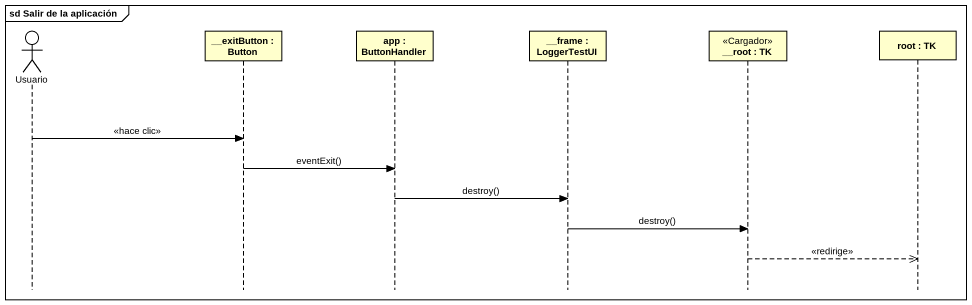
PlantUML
@startuml
mainframe sd Salir de la aplicación
hide footbox
actor Usuario
participant "__exitButton : Button" as exitButton
participant "app : ButtonHandler" as app
participant "__frame : LoggerTestUI" as frame_
participant "__root : TK" as root <<Cargador>>
participant "root : TK" as root_2

Usuario -> exitButton : <<hace clic>>
exitButton -> app : eventExit()
app -> frame_ : destroy()
frame_ -> root : destroy()
root -->> root_2 : <<redirige>>
@enduml
